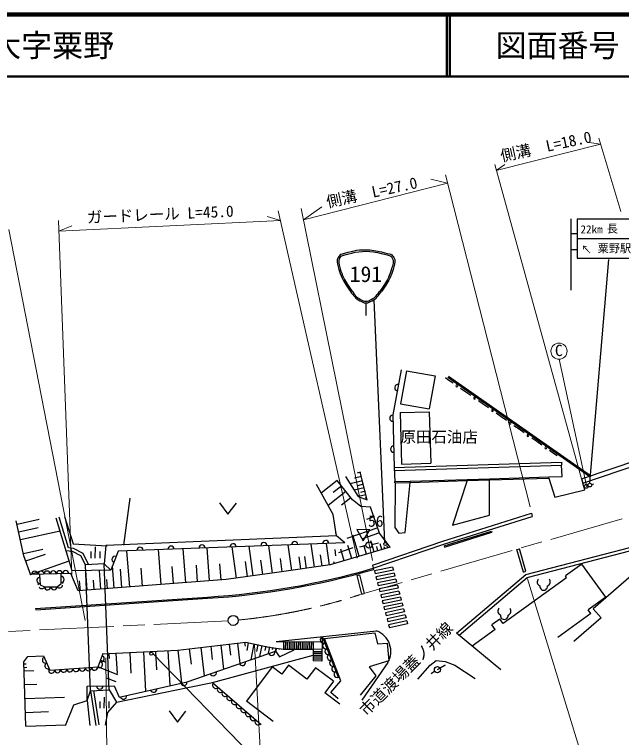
# Model space of a CAD drawing. Units: millimetres, scale not verified. Extents: x 40000 to 680000, y 20000 to 380000.
# Drawn here: x 438934 to 536947, y 263221 to 380000 of the extents above; entities that cross this region are included whole.
import ezdxf
from ezdxf.enums import TextEntityAlignment as Align

# ---------------------------------------------------------------- set-up
doc = ezdxf.new("R2010")
doc.units = ezdxf.units.MM
doc.header["$LTSCALE"] = 1000
doc.linetypes.add('CHAIN', pattern=[18.5, 12, -1.5, 3.5, -1.5])
for name, color, linetype, lineweight in [('M-BGD', 7, 'Continuous', 25), ('M-BMK', 2, 'CHAIN', 13), ('M-BMK-SRVR', 3, 'Continuous', 25), ('M-STR-HTXT', 7, 'Continuous', 13), ('M-STR-STRC', 7, 'Continuous', 25), ('M-TTL', 2, 'Continuous', 140), ('M-TTL-LINE', 7, 'Continuous', 50), ('M-TTL-TXT', 7, 'Continuous', 18)]:
    doc.layers.add(name, color=color, linetype=linetype, lineweight=lineweight)
doc.styles.add('ＭＳ ゴシック', font='')
doc.styles.get('ＭＳ ゴシック').set_extended_font_data('MS Gothic')

msp = doc.modelspace()

# ---------------------------------------------------------------- linework, layer by layer
at = {"layer": 'M-BGD'}
for p, q in [((501346, 322622), (500001, 315323)), ((502203, 322451), (501257, 317135)), ((502203, 322451), (506831, 321628)), ((506831, 321628), (505885, 316311)), ((508918, 321018), (508500, 321309)), ((508918, 321018), (508500, 321309)), ((531833, 305324), (508883, 321372)), ((531947, 305488), (508998, 321536)), ((509738, 320446), (508918, 321018)), ((511789, 319017), (510969, 319589)), ((512610, 318446), (511789, 319017)), ((501257, 317135), (505885, 316311)), ((514661, 317016), (513841, 317588)), ((515482, 316445), (514661, 317016)), ((500001, 315323), (500261, 306857)), ((501190, 315690), (505888, 315834)), ((501190, 315690), (501445, 307394)), ((505888, 315834), (506143, 307538)), ((517533, 315016), (516712, 315587)), ((518353, 314444), (517533, 315016)), ((520404, 313015), (519584, 313586)), ((521225, 312443), (520404, 313015)), ((523276, 311014), (522456, 311586)), ((524097, 310442), (523276, 311014)), ((530483, 304988), (548069, 310987)), ((526148, 309013), (525327, 309585)), ((530709, 304326), (548295, 310325)), ((526566, 308722), (526148, 309013)), ((526566, 308722), (526148, 309013)), ((500261, 306857), (527249, 307687)), ((500277, 306357), (527264, 307188)), ((501445, 307394), (506143, 307538)), ((527249, 307687), (527264, 307188)), ((527358, 305394), (527264, 307188)), ((494777, 306070), (494249, 305941)), ((495867, 301619), (494769, 306101)), ((500261, 306857), (500332, 304558)), ((492391, 305369), (494403, 302168)), ((494947, 305375), (493838, 305103)), ((502831, 304635), (512027, 304918)), ((512027, 304918), (515625, 305029)), ((512033, 304718), (512027, 304918)), ((512033, 304718), (515631, 304829)), ((515625, 305029), (525220, 305324)), ((515631, 304829), (515625, 305029)), ((515631, 304829), (525227, 305124)), ((515631, 299145), (515631, 304829)), ((525220, 305324), (527358, 305394)), ((525227, 305124), (525220, 305324)), ((525227, 305124), (526158, 302021)), ((530483, 304988), (530709, 304326)), ((490373, 299247), (487721, 304094)), ((491019, 304729), (488478, 302711)), ((491725, 303840), (490378, 302770)), ((493488, 301619), (491019, 304729)), ((495117, 304679), (493130, 304193)), ((495255, 304115), (494356, 303895)), ((500332, 304558), (502831, 304635)), ((500338, 304358), (500332, 304558)), ((500338, 304358), (502837, 304435)), ((500374, 304359), (500372, 297153)), ((502025, 296361), (502837, 304435)), ((502837, 304435), (502831, 304635)), ((502837, 304435), (512033, 304718)), ((512033, 304718), (509632, 297493)), ((531048, 303243), (530709, 304326)), ((531218, 303792), (531553, 303907)), ((532120, 304101), (532449, 304214)), ((492432, 302950), (489584, 300689)), ((495393, 303551), (493782, 303157)), ((495532, 302987), (494819, 302813)), ((526158, 302021), (531048, 303243)), ((456578, 294308), (457630, 301899)), ((493223, 301953), (491714, 300755)), ((494860, 300522), (493488, 301619)), ((494403, 302168), (495867, 301619)), ((495670, 302423), (494492, 302135)), ((495789, 301937), (495555, 301880)), ((472060, 301106), (473381, 299285)), ((473381, 299285), (474760, 301063)), ((496415, 300430), (494860, 300522)), ((497879, 296223), (496415, 300430)), ((490905, 295811), (490373, 299247)), ((508076, 294943), (522388, 299435)), ((509632, 297493), (515631, 299145)), ((522388, 299435), (522544, 298939)), ((440463, 292565), (439229, 298235)), ((439346, 297694), (442909, 298470)), ((448261, 290141), (445677, 298647)), ((447660, 293838), (446155, 298792)), ((447020, 298927), (448392, 294491)), ((496967, 298844), (495779, 298431)), ((508232, 294447), (522544, 298939)), ((439618, 296447), (442773, 297134)), ((497575, 297097), (492582, 295360)), ((500372, 297153), (500984, 296202)), ((439889, 295200), (446300, 296596)), ((490905, 295811), (453680, 294211)), ((490995, 295737), (490830, 296291)), ((492299, 294668), (490905, 295811)), ((494584, 292487), (493561, 295930)), ((497857, 296284), (494941, 295270)), ((499616, 293982), (497879, 296223)), ((500984, 296202), (502025, 296361)), ((508322, 294161), (515955, 296556)), ((508382, 293970), (516015, 296365)), ((515955, 296556), (516015, 296365)), ((448392, 294491), (453880, 294171)), ((483722, 290212), (483140, 294337)), ((487380, 290733), (486841, 294471)), ((489813, 291084), (489312, 294560)), ((496994, 293203), (496461, 294997)), ((496647, 294424), (497713, 294651)), ((496717, 291064), (508076, 294943)), ((496872, 290568), (508232, 294447)), ((498250, 293576), (497972, 294511)), ((521481, 289542), (541534, 294755)), ((440378, 292957), (443515, 293640)), ((448329, 293251), (447232, 293388)), ((448480, 293736), (447660, 293838)), ((449655, 292565), (448329, 293251)), ((450033, 292932), (448480, 293736)), ((451276, 293288), (451259, 292208)), ((451979, 292196), (452008, 293996)), ((452716, 293265), (452699, 292185)), ((453680, 294211), (453392, 291261)), ((457543, 287532), (457094, 293394)), ((462623, 287921), (462190, 293578)), ((466583, 288224), (466162, 293722)), ((470431, 288519), (470022, 293862)), ((474791, 288958), (474092, 294009)), ((477492, 289332), (476818, 294108)), ((480607, 289772), (479979, 294222)), ((499616, 293982), (489921, 291101)), ((490841, 292566), (490694, 293585)), ((493556, 293877), (491234, 293069)), ((492174, 291770), (491617, 293644)), ((493379, 292129), (492745, 294262)), ((495670, 294209), (494637, 293976)), ((495789, 292845), (495400, 294154)), ((497622, 293390), (497419, 294072)), ((498729, 293719), (498639, 294022)), ((499209, 293861), (499126, 294140)), ((508322, 294161), (508382, 293970)), ((521717, 289087), (541664, 294273)), ((441561, 289455), (440463, 292565)), ((440756, 291735), (443927, 292853)), ((450394, 291140), (449655, 292565)), ((450892, 291160), (450033, 292932)), ((482165, 289992), (481862, 292136)), ((485166, 290416), (484885, 292403)), ((486072, 290545), (485792, 292484)), ((488596, 290909), (488336, 292712)), ((441528, 289549), (447771, 291753)), ((453392, 291261), (450394, 291140)), ((451217, 270790), (450394, 291140)), ((454215, 270911), (453392, 291261)), ((453392, 291261), (454480, 290232)), ((455025, 287339), (454749, 290936)), ((464603, 288073), (464389, 290861)), ((468507, 288372), (468300, 291082)), ((472301, 288663), (472099, 291296)), ((476559, 289203), (476222, 291638)), ((479050, 289552), (478724, 291858)), ((489921, 291101), (481690, 289912)), ((490592, 291300), (490509, 291579)), ((496717, 291064), (496872, 290568)), ((530531, 291225), (527902, 289314)), ((534413, 285886), (530531, 291225)), ((540871, 291394), (532371, 283999)), ((448009, 289706), (441401, 289546)), ((446477, 288106), (446454, 289638)), ((449221, 286894), (448015, 289707)), ((450687, 287006), (450445, 290173)), ((452904, 287176), (452672, 290206)), ((456284, 287435), (456057, 290391)), ((459595, 287689), (459373, 290578)), ((481690, 289912), (473092, 288723)), ((496872, 290568), (496928, 290376)), ((443001, 289478), (443070, 287900)), ((473092, 288723), (449221, 286894)), ((449579, 286921), (449455, 288539)), ((451796, 287091), (451677, 288640)), ((453964, 287257), (453851, 288739)), ((510323, 280076), (521481, 289542)), ((510714, 279752), (521717, 289087)), ((528043, 289039), (517851, 281630)), ((528082, 289067), (527902, 289314)), ((443070, 287900), (443779, 287557)), ((443779, 287557), (445837, 287580)), ((445837, 287580), (446477, 288106)), ((442355, 284055), (470110, 285911)), ((442368, 283856), (470123, 285712)), ((534413, 285886), (531572, 283821)), ((442355, 284055), (442368, 283856)), ((531985, 283252), (531572, 283821)), ((533649, 282530), (532371, 283999)), ((531985, 283252), (526671, 279390)), ((517324, 282355), (516030, 281415)), ((517851, 281630), (517324, 282355)), ((533649, 282530), (529256, 278708)), ((481173, 278754), (497408, 280446)), ((516557, 280689), (512845, 277992)), ((516557, 280689), (516030, 281415)), ((488599, 279528), (488562, 275576)), ((488599, 279528), (491246, 272872)), ((489005, 279205), (497099, 280120)), ((491645, 272371), (489005, 279205)), ((497099, 280120), (497556, 278336)), ((517461, 274179), (510323, 280076)), ((465305, 277336), (476280, 278617)), ((470623, 277957), (470870, 275840)), ((472229, 278144), (472682, 274267)), ((473586, 278302), (473795, 276514)), ((474943, 278461), (475326, 275185)), ((476090, 278594), (476161, 277986)), ((476280, 278617), (479984, 277793)), ((476680, 278538), (476429, 277259)), ((477579, 278362), (477075, 275792)), ((478217, 278236), (478002, 277138)), ((478856, 278111), (478498, 276287)), ((479494, 277986), (479352, 277260)), ((481173, 278754), (488605, 278685)), ((482373, 278743), (482362, 277519)), ((482673, 278740), (482662, 277516)), ((482973, 278737), (482962, 277514)), ((483273, 278734), (483262, 277511)), ((483573, 278732), (483562, 277508)), ((483873, 278729), (483862, 277505)), ((484173, 278726), (484162, 277502)), ((484473, 278723), (484462, 277500)), ((484773, 278721), (484762, 277497)), ((485073, 278718), (485062, 277494)), ((485373, 278715), (485362, 277491)), ((485673, 278712), (485662, 277489)), ((485973, 278709), (485962, 277486)), ((486273, 278707), (486262, 277483)), ((486573, 278704), (486562, 277480)), ((486873, 278701), (486862, 277478)), ((487173, 278698), (487162, 277475)), ((497556, 278336), (499088, 278474)), ((499088, 278474), (499370, 275634)), ((453094, 276742), (465305, 277336)), ((455327, 276789), (455505, 273538)), ((457534, 276910), (457716, 273591)), ((459741, 277031), (460087, 270725)), ((461717, 277139), (461881, 274151)), ((463693, 277248), (464003, 271602)), ((465305, 277336), (465923, 272032)), ((466837, 272237), (481059, 277176)), ((467161, 277553), (467453, 275052)), ((469017, 277769), (469553, 273180)), ((480133, 277860), (479921, 276781)), ((479984, 277793), (482362, 277519)), ((480624, 277764), (480546, 277367)), ((481114, 277668), (481015, 277161)), ((481059, 277176), (481699, 276261)), ((481173, 277656), (481120, 277192)), ((481670, 277599), (481654, 277464)), ((481699, 276261), (484077, 277359)), ((482167, 277542), (482158, 277465)), ((482362, 277519), (487161, 277475)), ((487161, 277475), (487143, 275589)), ((488573, 276776), (487155, 276789)), ((488576, 277076), (487157, 277089)), ((488580, 277462), (487161, 277475)), ((440427, 275461), (441067, 276284)), ((441067, 276284), (443628, 276421)), ((443628, 276421), (444657, 274112)), ((452431, 274615), (453209, 276673)), ((452849, 275721), (453580, 275445)), ((454189, 276727), (454230, 275975)), ((470884, 272123), (487164, 276513)), ((488565, 275876), (487146, 275889)), ((488568, 276176), (487149, 276189)), ((488571, 276476), (487152, 276489)), ((499370, 275634), (496207, 274632)), ((506070, 274885), (507030, 275640)), ((507030, 275640), (508448, 275525)), ((440793, 265034), (440427, 275461)), ((440439, 275105), (440824, 275119)), ((440459, 274556), (440947, 274574)), ((444657, 274112), (452431, 274615)), ((452431, 274615), (455590, 273422)), ((480567, 274655), (476370, 269087)), ((482119, 273469), (480560, 274645)), ((483188, 274887), (482119, 273469)), ((486161, 272646), (483188, 274887)), ((487547, 274484), (486161, 272646)), ((488562, 275576), (487143, 275589)), ((490447, 272299), (487547, 274484)), ((499203, 275318), (495018, 269236)), ((496207, 274632), (497305, 273169)), ((504034, 272622), (506070, 274885)), ((507225, 274198), (508460, 274930)), ((508460, 274930), (507655, 274453)), ((508448, 275525), (510025, 274908)), ((510025, 274908), (513318, 272736)), ((440478, 274008), (442045, 274063)), ((506812, 273916), (506219, 273512)), ((453729, 272861), (455299, 272268)), ((455815, 269768), (466837, 272237)), ((466905, 271277), (470884, 272123)), ((470884, 272123), (478784, 265326)), ((490447, 272299), (489052, 270449)), ((490034, 270471), (491645, 272371)), ((497305, 273169), (494744, 270059)), ((440556, 271769), (442547, 271839)), ((450648, 271505), (455038, 271551)), ((450648, 269219), (450648, 271505)), ((455038, 271551), (455815, 269768)), ((455404, 268944), (466905, 271277)), ((450648, 269219), (451217, 270790)), ((451217, 270790), (454215, 270911)), ((451217, 270790), (452077, 265177)), ((451720, 270810), (452571, 265253)), ((454215, 270911), (455404, 268944)), ((491468, 268627), (489052, 270449)), ((491223, 269488), (490034, 270471)), ((440635, 269531), (447031, 269755)), ((448498, 268487), (450648, 269219)), ((450648, 269219), (451105, 265177)), ((452740, 269050), (452722, 267970)), ((453442, 267959), (453471, 269759)), ((455404, 268944), (453975, 267270)), ((454179, 269027), (454162, 267947)), ((480701, 265823), (476370, 269087)), ((447172, 265149), (448498, 268487)), ((463920, 267539), (465241, 265718)), ((465241, 265718), (466620, 267496)), ((440714, 267283), (444419, 267413)), ((453975, 267270), (453563, 265212)), ((440793, 265034), (447216, 265260))]:
    msp.add_line(p, q, dxfattribs=at)
msp.add_lwpolyline([(495247, 294992), (496315, 296775), (494236, 296809)], close=True, dxfattribs=at)
msp.add_lwpolyline([(492299, 294668), (455669, 293342), (454480, 290232), (448261, 290141)], dxfattribs=at)
for centre, radius in [((531229, 303786), 300), ((531841, 303990), 300), ((496158, 294319), 500), ((498822, 294491), 250), ((461025, 276770), 250), ((507225, 274198), 500)]:
    msp.add_circle(centre, radius, dxfattribs=at)
for centre, radius, start, end in [((500812, 319725), 500, 79.56014, 259.56014), ((510354, 320018), 150, 0, 180), ((510354, 320018), 150, 180, 0), ((513225, 318017), 150, 0, 180), ((513225, 318017), 150, 180, 0), ((516097, 316016), 150, 0, 180), ((516097, 316016), 150, 180, 0), ((500017, 314799), 500, 91.76239, 271.76239), ((518969, 314015), 150, 0, 180), ((518969, 314015), 150, 180, 0), ((521840, 312014), 150, 0, 180), ((521840, 312014), 150, 180, 0), ((500171, 309802), 500, 91.76239, 271.76239), ((524712, 310013), 150, 0, 180), ((524712, 310013), 150, 180, 0), ((469213, 293832), 500, 2.07347, 182.07347), ((474209, 294013), 500, 2.07347, 182.07347), ((479206, 294194), 500, 2.07347, 182.07347), ((484203, 294375), 500, 2.07347, 182.07347), ((489200, 294556), 500, 2.07347, 182.07347), ((459219, 293471), 500, 2.07347, 182.07347), ((464216, 293651), 500, 2.07347, 182.07347), ((455152, 291990), 500, 69.0755, 249.0755), ((442206, 289566), 500, 1.38752, 181.38752), ((443205, 289590), 500, 1.38752, 181.38752), ((444205, 289614), 500, 1.38752, 181.38752), ((445205, 289638), 500, 1.38752, 181.38752), ((446205, 289663), 500, 1.38752, 181.38752), ((447204, 289687), 500, 1.38752, 181.38752), ((462548, 408617), 122938, 273.52718, 286.2126), ((462548, 408617), 123138, 273.52718, 286.2126), ((443040, 288586), 500, 92.48955, 272.48955), ((446467, 288745), 500, 270.8551, 90.8551), ((523969, 288336), 636, 130.50543, 250.22841), ((524816, 288322), 636, 287.94354, 47.66652), ((443084, 287587), 500, 92.48955, 143.66328), ((443352, 287763), 500, 205.35274, 315.60975), ((443305, 287552), 500, 342.06734, 0.63659), ((444305, 287563), 500, 180.63659, 0.63659), ((445305, 287574), 500, 180.63659, 0.63659), ((446305, 287585), 500, 180.63659, 201.24371), ((446198, 287877), 500, 240.00778, 355.54296), ((446482, 287745), 500, 46.9974, 90.8551), ((524381, 287641), 635, 171.22613, 6.94581), ((517612, 283626), 636, 130.50543, 250.22841), ((518459, 283612), 636, 287.94354, 47.66652), ((518025, 282931), 635, 171.22613, 6.94581), ((496162, 277132), 3541, 329.18915, 69.39663), ((488814, 278987), 500, 111.68454, 291.68454), ((489183, 278058), 500, 111.68454, 291.68454), ((480475, 276973), 500, 199.15042, 19.15042), ((489553, 277129), 500, 111.68454, 291.68454), ((443937, 275728), 500, 114.0151, 294.0151), ((452940, 275963), 500, 249.30455, 69.30455), ((489922, 276200), 500, 111.68454, 291.68454), ((490292, 275270), 500, 111.68454, 291.68454), ((444344, 274814), 500, 114.0151, 294.0151), ((449877, 274450), 500, 183.70221, 3.70221), ((450875, 274514), 500, 183.70221, 3.70221), ((451873, 274579), 500, 183.70221, 3.70221), ((452640, 275021), 490, 236.808, 75.37664), ((475751, 275333), 500, 199.15042, 19.15042), ((490661, 274341), 500, 111.68454, 291.68454), ((444924, 274075), 470, 143.09725, 10.28554), ((445886, 274192), 500, 183.70221, 3.70221), ((446883, 274256), 500, 183.70221, 3.70221), ((447881, 274321), 500, 183.70221, 3.70221), ((448879, 274385), 500, 183.70221, 3.70221), ((471028, 273693), 500, 199.15042, 19.15042), ((491031, 273412), 500, 111.68454, 291.68454), ((466287, 272114), 500, 192.62946, 12.62946), ((452715, 271527), 500, 180.59681, 0.59681), ((461408, 271021), 500, 192.62946, 12.62946), ((471423, 271659), 500, 139.29303, 319.29303), ((472181, 271007), 500, 139.29303, 319.29303), ((456529, 269928), 500, 192.62946, 12.62946), ((472939, 270355), 500, 139.29303, 319.29303), ((473697, 269703), 500, 139.29303, 319.29303), ((474455, 269050), 500, 139.29303, 319.29303), ((475213, 268398), 500, 139.29303, 319.29303), ((475971, 267746), 500, 139.29303, 319.29303), ((476729, 267094), 500, 139.29303, 319.29303), ((477487, 266442), 500, 139.29303, 319.29303), ((478245, 265790), 500, 139.29303, 319.29303)]:
    msp.add_arc(centre, radius, start, end, dxfattribs=at)
at = {"layer": 'M-BMK'}
for p, q in [((537074, 298558), (494986, 286381)), ((473446, 282084), (377866, 277407))]:
    msp.add_line(p, q, dxfattribs=at)
msp.add_arc((466339, 373305), 91524, 275.45618, 288.12948, dxfattribs=at)
at = {"layer": 'M-BMK-SRVR'}
msp.add_circle((474245, 282124), 800, dxfattribs=at)
at = {"layer": 'M-STR-HTXT'}
for p, q in [((536821, 348183), (533267, 360002)), ((516733, 354790), (533548, 359068)), ((533548, 359068), (531411, 359369)), ((530483, 304988), (516469, 355746)), ((516733, 354790), (518099, 355792)), ((522174, 300507), (508500, 354116)), ((485602, 346825), (508851, 352739)), ((508851, 352739), (506145, 353392)), ((494268, 292197), (481536, 348299)), ((496727, 291813), (485227, 348683)), ((485602, 346825), (488577, 348954)), ((481890, 346738), (479746, 347370)), ((448180, 289544), (446058, 346707)), ((481920, 346739), (446122, 344987)), ((446122, 344987), (448180, 345845)), ((450335, 282117), (438001, 345248)), ((531218, 304115), (526871, 324309)), ((521766, 288870), (532271, 254459)), ((477690, 278205), (479547, 244219)), ((453684, 276083), (454082, 243191))]:
    msp.add_line(p, q, dxfattribs=at)
msp.add_circle((526852, 325620), 1300, dxfattribs=at)
at = {"layer": 'M-STR-STRC'}
for p, q in [((528781, 346996), (528781, 335496)), ((529781, 346996), (544781, 346996)), ((529781, 346996), (529781, 340663)), ((528781, 344621), (529781, 344621)), ((529781, 343830), (544781, 343830)), ((528781, 342022), (529781, 342022)), ((529781, 340663), (544781, 340663)), ((531852, 304341), (534920, 340442)), ((495684, 333405), (495684, 331405)), ((498750, 294790), (497013, 333890)), ((520031, 293581), (520464, 293706)), ((521095, 289923), (520031, 293581)), ((521523, 290065), (520464, 293706)), ((499986, 290760), (497044, 290152)), ((497044, 290152), (497172, 289668)), ((500114, 290276), (497172, 289668)), ((500241, 289792), (497299, 289184)), ((499986, 290760), (500114, 290276)), ((500241, 289792), (500369, 289307)), ((521095, 289923), (521523, 290065)), ((494196, 289385), (494632, 289495)), ((494197, 289381), (494986, 286381)), ((494632, 289495), (495421, 286496)), ((497299, 289184), (497426, 288700)), ((500369, 289307), (497426, 288700)), ((500496, 288823), (497554, 288215)), ((500496, 288823), (500624, 288339)), ((497554, 288215), (497681, 287731)), ((500624, 288339), (497681, 287731)), ((500751, 287855), (497809, 287247)), ((500878, 287370), (497936, 286763)), ((500751, 287855), (500878, 287370)), ((494986, 286381), (495421, 286496)), ((497809, 287247), (497936, 286763)), ((501006, 286886), (498064, 286278)), ((498064, 286278), (498191, 285794)), ((501133, 286402), (498191, 285794)), ((501006, 286886), (501133, 286402)), ((501261, 285918), (498318, 285310)), ((498318, 285310), (498446, 284826)), ((501388, 285433), (498446, 284826)), ((501516, 284949), (498573, 284342)), ((501261, 285918), (501388, 285433)), ((501516, 284949), (501643, 284465)), ((498573, 284342), (498701, 283857)), ((501643, 284465), (498701, 283857)), ((501770, 283981), (498828, 283373)), ((501770, 283981), (501898, 283496)), ((498828, 283373), (498956, 282889)), ((501898, 283496), (498956, 282889)), ((502025, 283012), (499083, 282405)), ((502025, 283012), (502153, 282528)), ((499083, 282405), (499210, 281920)), ((502153, 282528), (499210, 281920)), ((502280, 282044), (499338, 281436)), ((502408, 281560), (499465, 280952)), ((502280, 282044), (502408, 281560)), ((499338, 281436), (499465, 280952)), ((461251, 276772), (496647, 240461))]:
    msp.add_line(p, q, dxfattribs=at)
for points, knots in [([(491684, 341261), (491448, 341115), (491336, 340993), (491184, 340761), (490863, 340271), (491050, 339837), (491184, 339261)], [0, 0, 0, 0, 1, 1, 1, 2, 2, 2, 2]), ([(491778, 341027), (491723, 340978), (491544, 340821), (491434, 340658), (491147, 340231), (491366, 339519), (491422, 339341)], [0, 0, 0, 0, 1, 1, 1, 2, 2, 2, 2]), ([(491684, 341261), (493384, 341791), (494095, 342016), (495684, 342010), (497274, 342003), (499446, 341335), (499684, 341261)], [0, 0, 0, 0, 1, 1, 1, 2, 2, 2, 2]), ([(491782, 341023), (492519, 341252), (494133, 341755), (495684, 341755), (497235, 341755), (499348, 341103), (499586, 341030)], [0, 0, 0, 0, 1, 1, 1, 2, 2, 2, 2]), ([(499588, 341030), (499643, 340981), (499823, 340822), (499934, 340658), (500222, 340231), (500002, 339517), (499946, 339339)], [0, 0, 0, 0, 1, 1, 1, 2, 2, 2, 2]), ([(499684, 341261), (499921, 341115), (500033, 340993), (500184, 340761), (500505, 340271), (500319, 339837), (500184, 339261)], [0, 0, 0, 0, 1, 1, 1, 2, 2, 2, 2]), ([(491184, 339261), (491364, 338563), (491452, 338334), (491684, 337761), (492113, 336707), (492422, 336352), (493184, 335261)], [0, 0, 0, 0, 1, 1, 1, 2, 2, 2, 2]), ([(491422, 339341), (491598, 338654), (491685, 338429), (491913, 337867), (492337, 336821), (492644, 336471), (493399, 335390)], [0, 0, 0, 0, 1, 1, 1, 2, 2, 2, 2]), ([(499947, 339341), (499770, 338654), (499684, 338429), (499456, 337867), (499032, 336821), (498725, 336471), (497970, 335390)], [0, 0, 0, 0, 1, 1, 1, 2, 2, 2, 2]), ([(500184, 339261), (500004, 338563), (499917, 338334), (499684, 337761), (499256, 336707), (498947, 336352), (498184, 335261)], [0, 0, 0, 0, 1, 1, 1, 2, 2, 2, 2]), ([(493184, 335261), (493734, 334535), (493943, 334133), (494684, 333761), (495055, 333576), (495270, 333405), (495684, 333405), (496099, 333405), (496314, 333576), (496684, 333761), (497425, 334133), (497635, 334535), (498184, 335261)], [0, 0, 0, 0, 1, 1, 1, 2, 2, 2, 3, 3, 3, 4, 4, 4, 4]), ([(493361, 335438), (493896, 334731), (494096, 334331), (494821, 333978), (495143, 333821), (495326, 333671), (495684, 333671), (496042, 333671), (496226, 333821), (496547, 333978), (497273, 334331), (497473, 334731), (498008, 335438)], [0, 0, 0, 0, 1, 1, 1, 2, 2, 2, 3, 3, 3, 4, 4, 4, 4])]:
    msp.add_open_spline(points, degree=3, knots=knots, dxfattribs=at)
at = {"layer": 'M-TTL'}
msp.add_line((680000, 380000), (40000, 380000), dxfattribs=at)
at = {"layer": 'M-TTL-LINE'}
for p, q in [((508747, 380000), (508747, 370000)), ((509247, 380000), (509247, 370000)), ((40000, 370000), (680000, 370000))]:
    msp.add_line(p, q, dxfattribs=at)

# ---------------------------------------------------------------- texts
at = {"layer": 'M-BGD', "style": 'ＭＳ ゴシック'}
for s, p in [('原田石油店', (501248, 310309)), ('56', (496023, 296711))]:
    msp.add_text(s, height=1833, dxfattribs=at).set_placement(p, align=Align.BOTTOM_LEFT)
msp.add_text('市道渡場蓋ノ井線', height=1833, rotation=45.05, dxfattribs=at).set_placement((496141, 266192), align=Align.BOTTOM_LEFT)
at = {"layer": 'M-STR-HTXT', "style": 'ＭＳ ゴシック'}
for s, rotation, p in [('側溝\u3000L=18.0', 12.235, (525050, 357275)), ('側溝\u3000L=27.0', 12.235, (496931, 349856)), ('ガードレール L=45.0', 2.511, (462536, 346274))]:
    msp.add_text(s, height=1833, rotation=rotation, dxfattribs=at).set_placement(p, align=Align.BOTTOM_CENTER)
msp.add_text('C', height=1833, dxfattribs=at).set_placement((526193, 324281), align=Align.BOTTOM_LEFT)
at = {"layer": 'M-STR-STRC', "style": 'ＭＳ ゴシック'}
for s, p in [('22km', (532111, 345287)), ('長\u3000門', (537281, 345413)), ('粟野駅', (535787, 342246))]:
    msp.add_text(s, height=1320, dxfattribs=at).set_placement(p, align=Align.MIDDLE_CENTER)
msp.add_text('↑', height=1320, rotation=44.145, dxfattribs=at).set_placement((531304, 342054), align=Align.MIDDLE_CENTER)
msp.add_text('191', height=2566, dxfattribs=at).set_placement((495684, 336011), align=Align.BOTTOM_CENTER)
at = {"layer": 'M-TTL-TXT', "style": 'ＭＳ ゴシック'}
msp.add_text('下関市豊北町大字粟野', height=3666, dxfattribs=at).set_placement((405024, 375000), align=Align.MIDDLE_LEFT)
msp.add_text('図面番号', height=3666, dxfattribs=at).set_placement((526622, 375000), align=Align.MIDDLE_CENTER)

doc.saveas('drawing.dxf')
